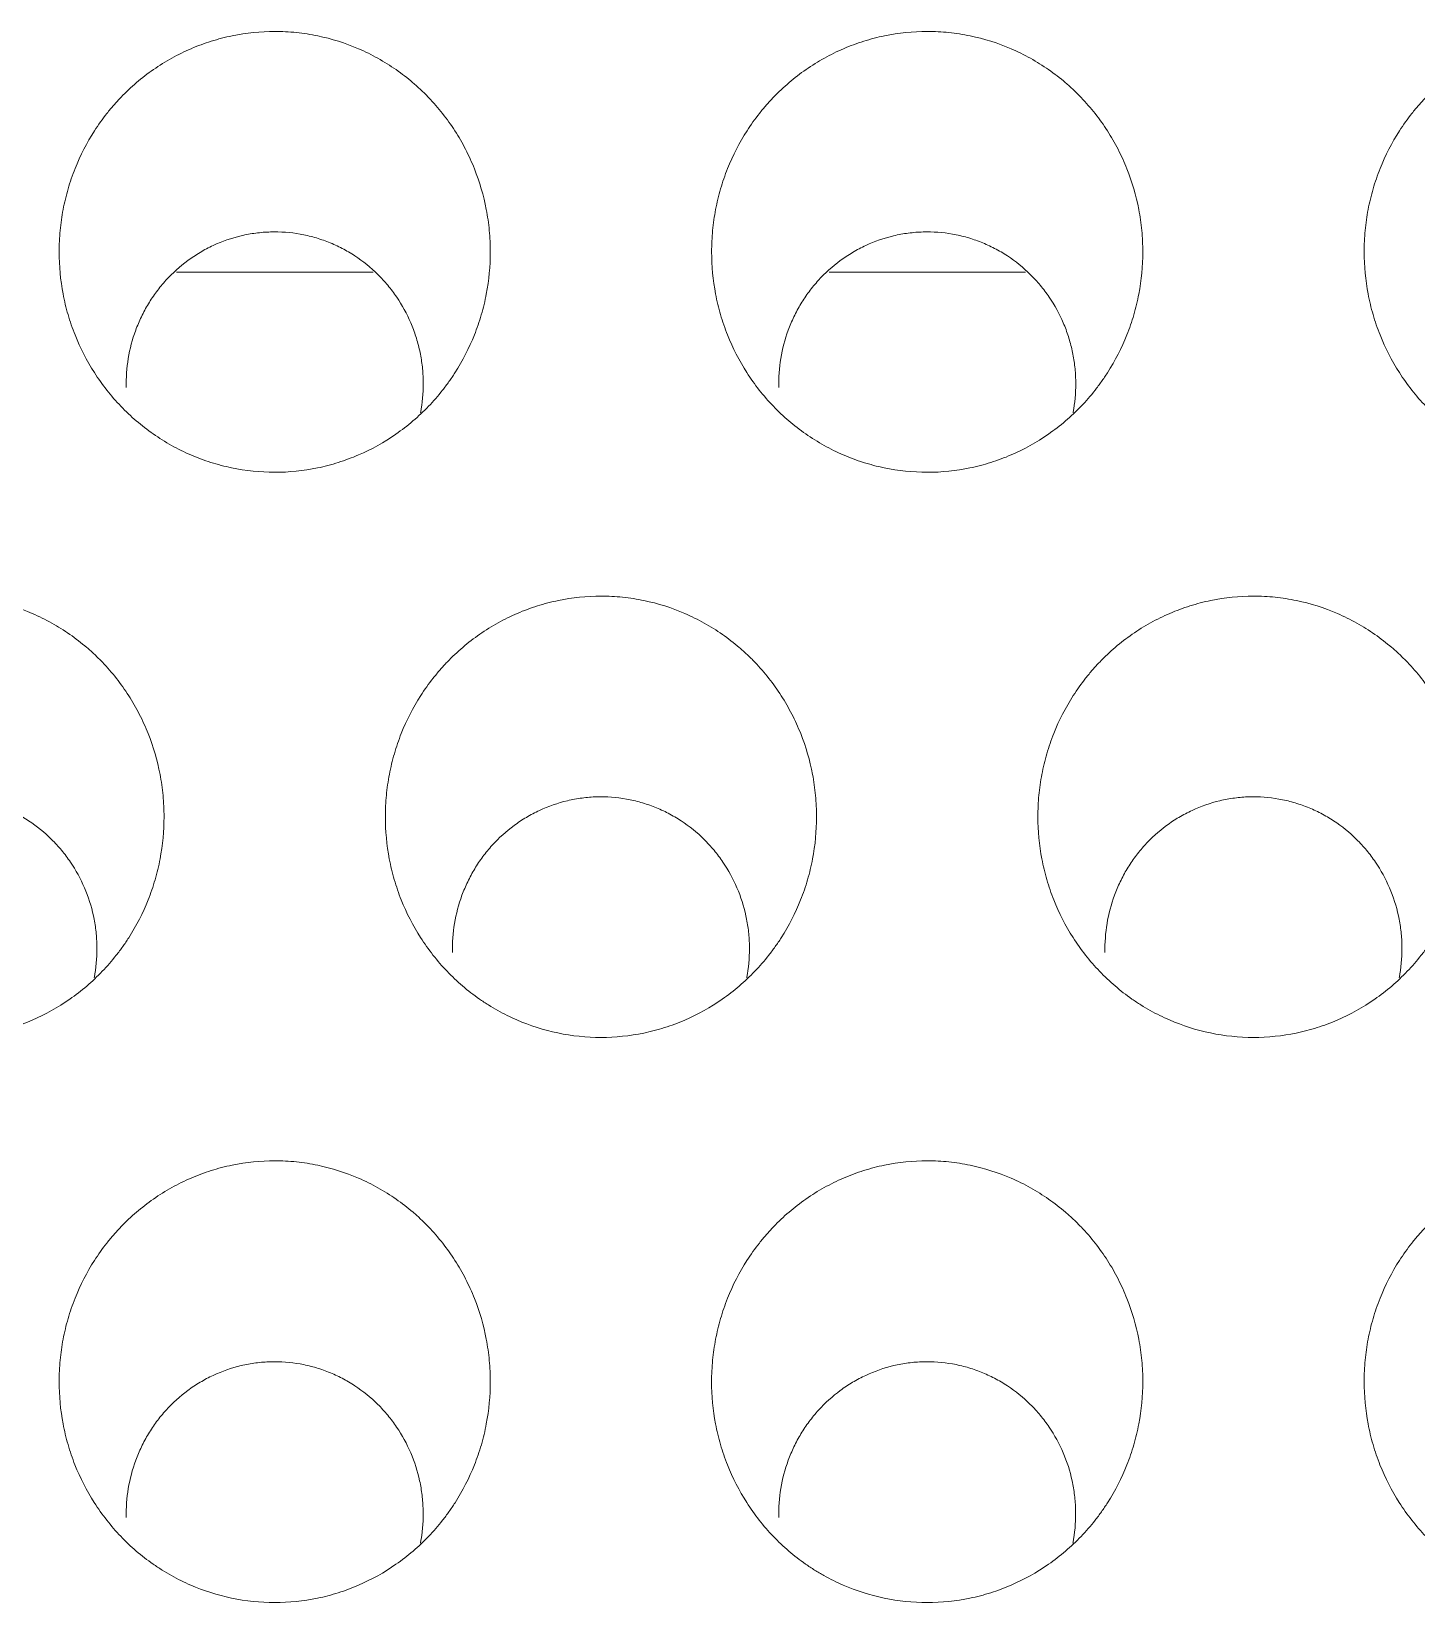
# Model space of a CAD drawing. Header units: millimetres. Extents: x 70151 to 230897, y 35202 to 113211.
# Drawn here: x 179021.26 to 179027.6, y 69190.07 to 69197.26 of the extents above; entities that cross this region are included whole.
import ezdxf

# ---------------------------------------------------------------- set-up
doc = ezdxf.new("R2010")
doc.units = ezdxf.units.MM
doc.header["$LTSCALE"] = 50
doc.layers.add('2-con', color=2, linetype='Continuous')
doc.layers.add('mark-B', color=2, linetype='Continuous', lineweight=20)

# ---------------------------------------------------------------- blocks, each defined once
blk = doc.blocks.new('무풍1WAY 대형')
at = {"layer": 'mark-B'}
for points, knots in [([(-373.431, -430.621), (-373.4975, -430.621), (-373.5628, -430.6278), (-373.659, -430.6478), (-373.6908, -430.6561), (-373.7381, -430.671), (-373.7538, -430.6764), (-373.7848, -430.688), (-373.8, -430.6942), (-373.8754, -430.7268), (-373.9324, -430.7587), (-374.0133, -430.815), (-374.0395, -430.8354), (-374.0893, -430.8781), (-374.1368, -430.923), (-374.1795, -430.9722), (-374.2097, -431.0107), (-374.2195, -431.0238), (-374.2385, -431.0505), (-374.2477, -431.0641), (-374.292, -431.1333), (-374.3215, -431.1912), (-374.3574, -431.2817), (-374.368, -431.3125), (-374.3817, -431.3595), (-374.3859, -431.3754), (-374.3935, -431.4073), (-374.3969, -431.4232), (-374.4121, -431.5031), (-374.4182, -431.5675), (-374.4182, -431.6487), (-374.4178, -431.6649), (-374.4163, -431.6975), (-374.4151, -431.7139), (-374.4105, -431.7628), (-374.4059, -431.795), (-374.3877, -431.8905), (-374.3696, -431.9527), (-374.3335, -432.0436), (-374.3199, -432.0737), (-374.2901, -432.1318), (-374.2739, -432.16), (-374.2215, -432.242), (-374.1813, -432.2932), (-374.1244, -432.3527), (-374.1127, -432.3643), (-374.0888, -432.3868), (-374.0523, -432.4197), (-373.9879, -432.4696), (-373.9326, -432.5043), (-373.8896, -432.5283), (-373.875, -432.536), (-373.8454, -432.5506), (-373.8303, -432.5576), (-373.7547, -432.5903), (-373.6923, -432.6101), (-373.596, -432.6302), (-373.5634, -432.6353), (-373.4973, -432.6421), (-373.4644, -432.6438), (-373.3659, -432.6439), (-373.3007, -432.6373), (-373.2197, -432.6206), (-373.2035, -432.6168), (-373.1715, -432.6084), (-373.124, -432.5947), (-373.0473, -432.5661), (-372.9885, -432.5372), (-372.931, -432.5052), (-372.9028, -432.4876), (-372.8219, -432.4312), (-372.7724, -432.3888), (-372.7158, -432.3299), (-372.7048, -432.3178), (-372.6832, -432.293), (-372.6727, -432.2803), (-372.6422, -432.2416), (-372.6233, -432.2149), (-372.5706, -432.1328), (-372.541, -432.075), (-372.5107, -431.9989), (-372.505, -431.9835), (-372.4944, -431.9525), (-372.4796, -431.9059), (-372.4607, -431.8271), (-372.4516, -431.7629), (-372.447, -431.7144), (-372.4458, -431.6982), (-372.4443, -431.6655), (-372.4439, -431.6491), (-372.4439, -431.5674), (-372.45, -431.5029), (-372.4681, -431.4075), (-372.4757, -431.3759), (-372.4893, -431.3288), (-372.4943, -431.3132), (-372.5049, -431.2822), (-372.5105, -431.2668), (-372.5406, -431.1911), (-372.5701, -431.1334), (-372.6226, -431.0511), (-372.6415, -431.0245), (-372.6822, -430.9726), (-372.7037, -430.9479), (-372.7713, -430.8772), (-372.8207, -430.8347), (-372.8879, -430.7877), (-372.9017, -430.7786), (-372.9297, -430.761), (-372.9439, -430.7526), (-372.987, -430.7285), (-373.0163, -430.714), (-373.1063, -430.675), (-373.1688, -430.655), (-373.2988, -430.6278), (-373.3646, -430.621), (-373.431, -430.621)], [0, 0, 0, 0, 0.03125, 0.03125, 0.046875, 0.046875, 0.054688, 0.054688, 0.0625, 0.0625, 0.09375, 0.09375, 0.109375, 0.109375, 0.125, 0.140625, 0.140625, 0.148438, 0.148438, 0.15625, 0.15625, 0.1875, 0.1875, 0.203125, 0.203125, 0.210938, 0.210938, 0.21875, 0.21875, 0.25, 0.25, 0.257813, 0.257813, 0.265625, 0.265625, 0.28125, 0.28125, 0.3125, 0.3125, 0.328125, 0.328125, 0.34375, 0.34375, 0.375, 0.375, 0.382813, 0.382813, 0.390625, 0.40625, 0.421875, 0.421875, 0.429688, 0.429688, 0.4375, 0.4375, 0.46875, 0.46875, 0.484375, 0.484375, 0.5, 0.5, 0.53125, 0.53125, 0.539063, 0.539063, 0.546875, 0.5625, 0.578125, 0.578125, 0.59375, 0.59375, 0.625, 0.625, 0.632813, 0.632813, 0.640625, 0.640625, 0.65625, 0.65625, 0.6875, 0.6875, 0.695313, 0.695313, 0.703125, 0.71875, 0.734375, 0.734375, 0.742188, 0.742188, 0.75, 0.75, 0.78125, 0.78125, 0.796875, 0.796875, 0.804688, 0.804688, 0.8125, 0.8125, 0.84375, 0.84375, 0.859375, 0.859375, 0.875, 0.875, 0.90625, 0.90625, 0.914063, 0.914063, 0.921875, 0.921875, 0.9375, 0.9375, 0.96875, 0.96875, 1, 1, 1, 1]), ([(-370.4435, -430.621), (-370.5099, -430.621), (-370.5752, -430.6278), (-370.6715, -430.6478), (-370.7033, -430.6561), (-370.7505, -430.671), (-370.7662, -430.6764), (-370.7972, -430.688), (-370.8125, -430.6942), (-370.8878, -430.7268), (-370.9449, -430.7587), (-371.0257, -430.815), (-371.052, -430.8354), (-371.1018, -430.8781), (-371.1492, -430.923), (-371.1919, -430.9722), (-371.2222, -431.0107), (-371.232, -431.0238), (-371.2509, -431.0505), (-371.2602, -431.0641), (-371.3044, -431.1333), (-371.334, -431.1912), (-371.3699, -431.2817), (-371.3804, -431.3125), (-371.3941, -431.3595), (-371.3983, -431.3754), (-371.406, -431.4073), (-371.4094, -431.4232), (-371.4246, -431.5031), (-371.4306, -431.5675), (-371.4306, -431.6487), (-371.4303, -431.6649), (-371.4287, -431.6975), (-371.4276, -431.7139), (-371.4229, -431.7628), (-371.4183, -431.795), (-371.4001, -431.8905), (-371.3821, -431.9527), (-371.346, -432.0436), (-371.3324, -432.0737), (-371.3026, -432.1318), (-371.2864, -432.16), (-371.2339, -432.242), (-371.1938, -432.2932), (-371.1368, -432.3527), (-371.1251, -432.3643), (-371.1013, -432.3868), (-371.0648, -432.4197), (-371.0004, -432.4696), (-370.945, -432.5043), (-370.902, -432.5283), (-370.8875, -432.536), (-370.8578, -432.5506), (-370.8428, -432.5576), (-370.7671, -432.5903), (-370.7048, -432.6101), (-370.6085, -432.6302), (-370.5759, -432.6353), (-370.5098, -432.6421), (-370.4768, -432.6438), (-370.3784, -432.6439), (-370.3131, -432.6373), (-370.2322, -432.6206), (-370.216, -432.6168), (-370.184, -432.6084), (-370.1364, -432.5947), (-370.0597, -432.5661), (-370.001, -432.5372), (-369.9435, -432.5052), (-369.9153, -432.4876), (-369.8344, -432.4312), (-369.7848, -432.3888), (-369.7283, -432.3299), (-369.7172, -432.3178), (-369.6957, -432.293), (-369.6852, -432.2803), (-369.6547, -432.2416), (-369.6357, -432.2149), (-369.5831, -432.1328), (-369.5534, -432.075), (-369.5232, -431.9989), (-369.5175, -431.9835), (-369.5069, -431.9525), (-369.4921, -431.9059), (-369.4732, -431.8271), (-369.464, -431.7629), (-369.4594, -431.7144), (-369.4583, -431.6982), (-369.4567, -431.6655), (-369.4563, -431.6491), (-369.4563, -431.5674), (-369.4624, -431.5029), (-369.4806, -431.4075), (-369.4881, -431.3759), (-369.5018, -431.3288), (-369.5067, -431.3132), (-369.5173, -431.2822), (-369.523, -431.2668), (-369.553, -431.1911), (-369.5825, -431.1334), (-369.6351, -431.0511), (-369.654, -431.0245), (-369.6947, -430.9726), (-369.7162, -430.9479), (-369.7838, -430.8772), (-369.8331, -430.8347), (-369.9004, -430.7877), (-369.9141, -430.7786), (-369.9421, -430.761), (-369.9564, -430.7526), (-369.9994, -430.7285), (-370.0288, -430.714), (-370.1187, -430.675), (-370.1812, -430.655), (-370.3113, -430.6278), (-370.377, -430.621), (-370.4435, -430.621)], [0, 0, 0, 0, 0.03125, 0.03125, 0.046875, 0.046875, 0.054688, 0.054688, 0.0625, 0.0625, 0.09375, 0.09375, 0.109375, 0.109375, 0.125, 0.140625, 0.140625, 0.148438, 0.148438, 0.15625, 0.15625, 0.1875, 0.1875, 0.203125, 0.203125, 0.210938, 0.210938, 0.21875, 0.21875, 0.25, 0.25, 0.257813, 0.257813, 0.265625, 0.265625, 0.28125, 0.28125, 0.3125, 0.3125, 0.328125, 0.328125, 0.34375, 0.34375, 0.375, 0.375, 0.382813, 0.382813, 0.390625, 0.40625, 0.421875, 0.421875, 0.429688, 0.429688, 0.4375, 0.4375, 0.46875, 0.46875, 0.484375, 0.484375, 0.5, 0.5, 0.53125, 0.53125, 0.539063, 0.539063, 0.546875, 0.5625, 0.578125, 0.578125, 0.59375, 0.59375, 0.625, 0.625, 0.632813, 0.632813, 0.640625, 0.640625, 0.65625, 0.65625, 0.6875, 0.6875, 0.695313, 0.695313, 0.703125, 0.71875, 0.734375, 0.734375, 0.742188, 0.742188, 0.75, 0.75, 0.78125, 0.78125, 0.796875, 0.796875, 0.804688, 0.804688, 0.8125, 0.8125, 0.84375, 0.84375, 0.859375, 0.859375, 0.875, 0.875, 0.90625, 0.90625, 0.914063, 0.914063, 0.921875, 0.921875, 0.9375, 0.9375, 0.96875, 0.96875, 1, 1, 1, 1]), ([(-367.4559, -430.621), (-367.5224, -430.621), (-367.5877, -430.6278), (-367.6839, -430.6478), (-367.7157, -430.6561), (-367.763, -430.671), (-367.7787, -430.6764), (-367.8097, -430.688), (-367.8249, -430.6942), (-367.9003, -430.7268), (-367.9573, -430.7587), (-368.0382, -430.815), (-368.0644, -430.8354), (-368.1143, -430.8781), (-368.1617, -430.923), (-368.2044, -430.9722), (-368.2346, -431.0107), (-368.2444, -431.0238), (-368.2634, -431.0505), (-368.2726, -431.0641), (-368.3169, -431.1333), (-368.3464, -431.1912), (-368.3823, -431.2817), (-368.3929, -431.3125), (-368.4066, -431.3595), (-368.4108, -431.3754), (-368.4184, -431.4073), (-368.4218, -431.4232), (-368.437, -431.5031), (-368.4431, -431.5675), (-368.4431, -431.6487), (-368.4427, -431.6649), (-368.4412, -431.6975), (-368.44, -431.7139), (-368.4354, -431.7628), (-368.4308, -431.795), (-368.4126, -431.8905), (-368.3945, -431.9527), (-368.3585, -432.0436), (-368.3448, -432.0737), (-368.315, -432.1318), (-368.2988, -432.16), (-368.2464, -432.242), (-368.2062, -432.2932), (-368.1493, -432.3527), (-368.1376, -432.3643), (-368.1137, -432.3868), (-368.0772, -432.4197), (-368.0128, -432.4696), (-367.9575, -432.5043), (-367.9145, -432.5283), (-367.8999, -432.536), (-367.8703, -432.5506), (-367.8552, -432.5576), (-367.7796, -432.5903), (-367.7172, -432.6101), (-367.6209, -432.6302), (-367.5883, -432.6353), (-367.5222, -432.6421), (-367.4893, -432.6438), (-367.3908, -432.6439), (-367.3256, -432.6373), (-367.2446, -432.6206), (-367.2284, -432.6168), (-367.1964, -432.6084), (-367.1489, -432.5947), (-367.0722, -432.5661), (-367.0134, -432.5372), (-366.9559, -432.5052), (-366.9278, -432.4876), (-366.8468, -432.4312), (-366.7973, -432.3888), (-366.7407, -432.3299), (-366.7297, -432.3178), (-366.7081, -432.293), (-366.6976, -432.2803), (-366.6671, -432.2416), (-366.6482, -432.2149), (-366.5956, -432.1328), (-366.5659, -432.075), (-366.5356, -431.9989), (-366.5299, -431.9835), (-366.5193, -431.9525), (-366.5046, -431.9059), (-366.4856, -431.8271), (-366.4765, -431.7629), (-366.4719, -431.7144), (-366.4707, -431.6982), (-366.4692, -431.6655), (-366.4688, -431.6491), (-366.4688, -431.5674), (-366.4749, -431.5029), (-366.493, -431.4075), (-366.5006, -431.3759), (-366.5142, -431.3288), (-366.5192, -431.3132), (-366.5298, -431.2822), (-366.5354, -431.2668), (-366.5655, -431.1911), (-366.595, -431.1334), (-366.6475, -431.0511), (-366.6664, -431.0245), (-366.7071, -430.9726), (-366.7286, -430.9479), (-366.7962, -430.8772), (-366.8456, -430.8347), (-366.9128, -430.7877), (-366.9266, -430.7786), (-366.9546, -430.761), (-366.9688, -430.7526), (-367.0119, -430.7285), (-367.0412, -430.714), (-367.1312, -430.675), (-367.1937, -430.655), (-367.3237, -430.6278), (-367.3895, -430.621), (-367.4559, -430.621)], [0, 0, 0, 0, 0.03125, 0.03125, 0.046875, 0.046875, 0.054687, 0.054687, 0.0625, 0.0625, 0.09375, 0.09375, 0.109375, 0.109375, 0.125, 0.140625, 0.140625, 0.148437, 0.148437, 0.15625, 0.15625, 0.1875, 0.1875, 0.203125, 0.203125, 0.210937, 0.210937, 0.21875, 0.21875, 0.25, 0.25, 0.257812, 0.257812, 0.265625, 0.265625, 0.28125, 0.28125, 0.3125, 0.3125, 0.328125, 0.328125, 0.34375, 0.34375, 0.375, 0.375, 0.382812, 0.382812, 0.390625, 0.40625, 0.421875, 0.421875, 0.429687, 0.429687, 0.4375, 0.4375, 0.46875, 0.46875, 0.484375, 0.484375, 0.5, 0.5, 0.53125, 0.53125, 0.539063, 0.539063, 0.546875, 0.5625, 0.578125, 0.578125, 0.59375, 0.59375, 0.625, 0.625, 0.632813, 0.632813, 0.640625, 0.640625, 0.65625, 0.65625, 0.6875, 0.6875, 0.695313, 0.695313, 0.703125, 0.71875, 0.734375, 0.734375, 0.742188, 0.742188, 0.75, 0.75, 0.78125, 0.78125, 0.796875, 0.796875, 0.804688, 0.804688, 0.8125, 0.8125, 0.84375, 0.84375, 0.859375, 0.859375, 0.875, 0.875, 0.90625, 0.90625, 0.914063, 0.914063, 0.921875, 0.921875, 0.9375, 0.9375, 0.96875, 0.96875, 1, 1, 1, 1]), ([(-371.1105, -430.8933), (-371.1117, -430.8995), (-371.1128, -430.9057), (-371.121, -430.956), (-371.1241, -431.0004), (-371.1224, -431.0678), (-371.1208, -431.0904), (-371.1154, -431.1349), (-371.1117, -431.157), (-371.0975, -431.2224), (-371.084, -431.2651), (-371.0484, -431.3483), (-371.0269, -431.3876), (-370.9892, -431.4432), (-370.9757, -431.4612), (-370.9541, -431.4873), (-370.9466, -431.4959), (-370.9313, -431.5126), (-370.9235, -431.5207), (-370.8834, -431.5604), (-370.8485, -431.5887), (-370.8012, -431.6197), (-370.7916, -431.6257), (-370.772, -431.6372), (-370.762, -431.6428), (-370.7318, -431.6585), (-370.6908, -431.6774), (-370.6374, -431.6956), (-370.6045, -431.7042), (-370.5823, -431.7093), (-370.5711, -431.7116), (-370.5149, -431.7216), (-370.4699, -431.7249), (-370.4021, -431.723), (-370.3795, -431.7212), (-370.3456, -431.7167), (-370.3343, -431.7149), (-370.3119, -431.7108), (-370.3008, -431.7085), (-370.2458, -431.6954), (-370.2033, -431.6806), (-370.1417, -431.6519), (-370.1214, -431.6412), (-370.0825, -431.618), (-370.0637, -431.6055), (-370.0096, -431.5655), (-369.9763, -431.5354), (-369.9382, -431.4934), (-369.9307, -431.4848), (-369.9164, -431.4674), (-369.9095, -431.4585), (-369.8894, -431.4315), (-369.8645, -431.3943), (-369.8379, -431.3452), (-369.824, -431.3144), (-369.8153, -431.2937), (-369.8111, -431.2831), (-369.7917, -431.2303), (-369.7692, -431.1442), (-369.7628, -431.0554), (-369.7639, -431.0102)], [0, 0, 0, 0, 0.008227, 0.008227, 0.066566, 0.066566, 0.095736, 0.095736, 0.124906, 0.124906, 0.183246, 0.183246, 0.241585, 0.241585, 0.270755, 0.270755, 0.28534, 0.28534, 0.299925, 0.299925, 0.358264, 0.358264, 0.372849, 0.372849, 0.387434, 0.387434, 0.416604, 0.445774, 0.460359, 0.460359, 0.474944, 0.474944, 0.533283, 0.533283, 0.562453, 0.562453, 0.577038, 0.577038, 0.591623, 0.591623, 0.649962, 0.649962, 0.679132, 0.679132, 0.708302, 0.708302, 0.766642, 0.766642, 0.781226, 0.781226, 0.795811, 0.795811, 0.824981, 0.854151, 0.868736, 0.868736, 0.883321, 0.883321, 0.94166, 1, 1, 1, 1]), ([(-368.123, -430.8933), (-368.1241, -430.8995), (-368.1253, -430.9057), (-368.1335, -430.956), (-368.1366, -431.0004), (-368.1349, -431.0678), (-368.1332, -431.0904), (-368.1279, -431.1349), (-368.1242, -431.157), (-368.11, -431.2224), (-368.0964, -431.2651), (-368.0609, -431.3483), (-368.0394, -431.3876), (-368.0017, -431.4432), (-367.9882, -431.4612), (-367.9665, -431.4873), (-367.9591, -431.4959), (-367.9437, -431.5126), (-367.9359, -431.5207), (-367.8958, -431.5604), (-367.8609, -431.5887), (-367.8137, -431.6197), (-367.8041, -431.6257), (-367.7845, -431.6372), (-367.7745, -431.6428), (-367.7443, -431.6585), (-367.7032, -431.6774), (-367.6499, -431.6956), (-367.617, -431.7042), (-367.5948, -431.7093), (-367.5836, -431.7116), (-367.5274, -431.7216), (-367.4823, -431.7249), (-367.4146, -431.723), (-367.392, -431.7212), (-367.3581, -431.7167), (-367.3467, -431.7149), (-367.3243, -431.7108), (-367.3132, -431.7085), (-367.2582, -431.6954), (-367.2157, -431.6806), (-367.1541, -431.6519), (-367.1339, -431.6412), (-367.0949, -431.618), (-367.0762, -431.6055), (-367.022, -431.5655), (-366.9887, -431.5354), (-366.9506, -431.4934), (-366.9432, -431.4848), (-366.9288, -431.4674), (-366.9219, -431.4585), (-366.9018, -431.4315), (-366.8769, -431.3943), (-366.8504, -431.3452), (-366.8365, -431.3144), (-366.8277, -431.2937), (-366.8236, -431.2831), (-366.8042, -431.2303), (-366.7817, -431.1442), (-366.7753, -431.0554), (-366.7764, -431.0102)], [0, 0, 0, 0, 0.008227, 0.008227, 0.066566, 0.066566, 0.095736, 0.095736, 0.124906, 0.124906, 0.183246, 0.183246, 0.241585, 0.241585, 0.270755, 0.270755, 0.28534, 0.28534, 0.299925, 0.299925, 0.358264, 0.358264, 0.372849, 0.372849, 0.387434, 0.387434, 0.416604, 0.445774, 0.460359, 0.460359, 0.474944, 0.474944, 0.533283, 0.533283, 0.562453, 0.562453, 0.577038, 0.577038, 0.591623, 0.591623, 0.649962, 0.649962, 0.679132, 0.679132, 0.708302, 0.708302, 0.766642, 0.766642, 0.781226, 0.781226, 0.795811, 0.795811, 0.824981, 0.854151, 0.868736, 0.868736, 0.883321, 0.883321, 0.94166, 1, 1, 1, 1]), ([(-371.9372, -433.2088), (-372.0037, -433.2088), (-372.069, -433.2156), (-372.1652, -433.2355), (-372.1969, -433.2438), (-372.2442, -433.2587), (-372.2599, -433.2641), (-372.2909, -433.2757), (-372.3061, -433.2819), (-372.3815, -433.3144), (-372.4385, -433.3462), (-372.5193, -433.4025), (-372.5456, -433.4228), (-372.5954, -433.4655), (-372.6429, -433.5104), (-372.6856, -433.5595), (-372.7158, -433.5979), (-372.7256, -433.611), (-372.7446, -433.6377), (-372.7538, -433.6513), (-372.7981, -433.7204), (-372.8276, -433.7783), (-372.8636, -433.8687), (-372.8741, -433.8994), (-372.8878, -433.9465), (-372.892, -433.9623), (-372.8997, -433.9941), (-372.9031, -434.0101), (-372.9183, -434.0899), (-372.9244, -434.1543), (-372.9244, -434.2354), (-372.924, -434.2516), (-372.9225, -434.2842), (-372.9213, -434.3005), (-372.9167, -434.3494), (-372.9121, -434.3816), (-372.8938, -434.477), (-372.8758, -434.5391), (-372.8397, -434.63), (-372.8261, -434.6601), (-372.7963, -434.7181), (-372.7801, -434.7463), (-372.7276, -434.8281), (-372.6874, -434.8793), (-372.6305, -434.9387), (-372.6188, -434.9503), (-372.5949, -434.9729), (-372.5584, -435.0057), (-372.494, -435.0555), (-372.4387, -435.0901), (-372.3957, -435.1141), (-372.3811, -435.1218), (-372.3515, -435.1364), (-372.3364, -435.1434), (-372.2608, -435.1761), (-372.1985, -435.1958), (-372.1022, -435.2159), (-372.0696, -435.2209), (-372.0035, -435.2278), (-371.9706, -435.2295), (-371.8722, -435.2295), (-371.807, -435.2229), (-371.726, -435.2062), (-371.7098, -435.2025), (-371.6778, -435.1941), (-371.6303, -435.1805), (-371.5536, -435.1519), (-371.4949, -435.123), (-371.4374, -435.0911), (-371.4092, -435.0735), (-371.3283, -435.0172), (-371.2788, -434.9748), (-371.2222, -434.916), (-371.2111, -434.9039), (-371.1896, -434.8792), (-371.1791, -434.8665), (-371.1486, -434.8278), (-371.1296, -434.8012), (-371.077, -434.7191), (-371.0473, -434.6613), (-371.017, -434.5853), (-371.0113, -434.5699), (-371.0007, -434.539), (-370.9859, -434.4924), (-370.967, -434.4136), (-370.9578, -434.3496), (-370.9532, -434.3011), (-370.9521, -434.2848), (-370.9505, -434.2522), (-370.9501, -434.2358), (-370.9501, -434.1541), (-370.9562, -434.0897), (-370.9744, -433.9944), (-370.9819, -433.9628), (-370.9956, -433.9158), (-371.0005, -433.9001), (-371.0112, -433.8691), (-371.0168, -433.8538), (-371.0469, -433.7782), (-371.0764, -433.7205), (-371.129, -433.6384), (-371.1479, -433.6117), (-371.1886, -433.5599), (-371.2101, -433.5352), (-371.2777, -433.4646), (-371.3271, -433.4222), (-371.3943, -433.3752), (-371.408, -433.3661), (-371.436, -433.3486), (-371.4503, -433.3402), (-371.4933, -433.3161), (-371.5227, -433.3016), (-371.6126, -433.2627), (-371.6751, -433.2427), (-371.8051, -433.2156), (-371.8708, -433.2088), (-371.9372, -433.2088)], [0, 0, 0, 0, 0.03125, 0.03125, 0.046875, 0.046875, 0.054687, 0.054687, 0.0625, 0.0625, 0.09375, 0.09375, 0.109375, 0.109375, 0.125, 0.140625, 0.140625, 0.148437, 0.148437, 0.15625, 0.15625, 0.1875, 0.1875, 0.203125, 0.203125, 0.210937, 0.210937, 0.21875, 0.21875, 0.25, 0.25, 0.257812, 0.257812, 0.265625, 0.265625, 0.28125, 0.28125, 0.3125, 0.3125, 0.328125, 0.328125, 0.34375, 0.34375, 0.375, 0.375, 0.382812, 0.382812, 0.390625, 0.40625, 0.421875, 0.421875, 0.429687, 0.429687, 0.4375, 0.4375, 0.46875, 0.46875, 0.484375, 0.484375, 0.5, 0.5, 0.53125, 0.53125, 0.539063, 0.539063, 0.546875, 0.5625, 0.578125, 0.578125, 0.59375, 0.59375, 0.625, 0.625, 0.632813, 0.632813, 0.640625, 0.640625, 0.65625, 0.65625, 0.6875, 0.6875, 0.695313, 0.695313, 0.703125, 0.71875, 0.734375, 0.734375, 0.742188, 0.742188, 0.75, 0.75, 0.78125, 0.78125, 0.796875, 0.796875, 0.804688, 0.804688, 0.8125, 0.8125, 0.84375, 0.84375, 0.859375, 0.859375, 0.875, 0.875, 0.90625, 0.90625, 0.914063, 0.914063, 0.921875, 0.921875, 0.9375, 0.9375, 0.96875, 0.96875, 1, 1, 1, 1]), ([(-368.9497, -433.2088), (-369.0161, -433.2088), (-369.0814, -433.2156), (-369.1776, -433.2355), (-369.2094, -433.2438), (-369.2566, -433.2587), (-369.2724, -433.2641), (-369.3033, -433.2757), (-369.3186, -433.2819), (-369.3939, -433.3144), (-369.451, -433.3462), (-369.5318, -433.4025), (-369.558, -433.4228), (-369.6079, -433.4655), (-369.6553, -433.5104), (-369.698, -433.5595), (-369.7283, -433.5979), (-369.7381, -433.611), (-369.757, -433.6377), (-369.7663, -433.6513), (-369.8106, -433.7204), (-369.8401, -433.7783), (-369.876, -433.8687), (-369.8866, -433.8994), (-369.9003, -433.9465), (-369.9045, -433.9623), (-369.9121, -433.9941), (-369.9156, -434.0101), (-369.9308, -434.0899), (-369.9368, -434.1543), (-369.9368, -434.2354), (-369.9365, -434.2516), (-369.9349, -434.2842), (-369.9338, -434.3005), (-369.9291, -434.3494), (-369.9245, -434.3816), (-369.9063, -434.477), (-369.8883, -434.5391), (-369.8522, -434.63), (-369.8385, -434.6601), (-369.8087, -434.7181), (-369.7925, -434.7463), (-369.74, -434.8281), (-369.6999, -434.8793), (-369.6429, -434.9387), (-369.6312, -434.9503), (-369.6074, -434.9729), (-369.5709, -435.0057), (-369.5065, -435.0555), (-369.4511, -435.0901), (-369.4081, -435.1141), (-369.3936, -435.1218), (-369.3639, -435.1364), (-369.3489, -435.1434), (-369.2733, -435.1761), (-369.2109, -435.1958), (-369.1146, -435.2159), (-369.0821, -435.2209), (-369.016, -435.2278), (-368.983, -435.2295), (-368.8846, -435.2295), (-368.8194, -435.2229), (-368.7385, -435.2062), (-368.7223, -435.2025), (-368.6903, -435.1941), (-368.6428, -435.1805), (-368.5661, -435.1519), (-368.5073, -435.123), (-368.4499, -435.0911), (-368.4217, -435.0735), (-368.3407, -435.0172), (-368.2912, -434.9748), (-368.2346, -434.916), (-368.2236, -434.9039), (-368.2021, -434.8792), (-368.1915, -434.8665), (-368.161, -434.8278), (-368.1421, -434.8012), (-368.0894, -434.7191), (-368.0597, -434.6613), (-368.0295, -434.5853), (-368.0238, -434.5699), (-368.0131, -434.539), (-367.9984, -434.4924), (-367.9795, -434.4136), (-367.9703, -434.3496), (-367.9657, -434.3011), (-367.9645, -434.2848), (-367.963, -434.2522), (-367.9626, -434.2358), (-367.9626, -434.1541), (-367.9687, -434.0897), (-367.9868, -433.9944), (-367.9944, -433.9628), (-368.008, -433.9158), (-368.013, -433.9001), (-368.0236, -433.8691), (-368.0293, -433.8538), (-368.0593, -433.7782), (-368.0889, -433.7205), (-368.1414, -433.6384), (-368.1603, -433.6117), (-368.201, -433.5599), (-368.2225, -433.5352), (-368.2902, -433.4646), (-368.3395, -433.4222), (-368.4068, -433.3752), (-368.4205, -433.3661), (-368.4485, -433.3486), (-368.4627, -433.3402), (-368.5058, -433.3161), (-368.5351, -433.3016), (-368.6251, -433.2627), (-368.6875, -433.2427), (-368.8175, -433.2156), (-368.8833, -433.2088), (-368.9497, -433.2088)], [0, 0, 0, 0, 0.03125, 0.03125, 0.046875, 0.046875, 0.054687, 0.054687, 0.0625, 0.0625, 0.09375, 0.09375, 0.109375, 0.109375, 0.125, 0.140625, 0.140625, 0.148437, 0.148437, 0.15625, 0.15625, 0.1875, 0.1875, 0.203125, 0.203125, 0.210938, 0.210938, 0.21875, 0.21875, 0.25, 0.25, 0.257813, 0.257813, 0.265625, 0.265625, 0.28125, 0.28125, 0.3125, 0.3125, 0.328125, 0.328125, 0.34375, 0.34375, 0.375, 0.375, 0.382813, 0.382813, 0.390625, 0.40625, 0.421875, 0.421875, 0.429688, 0.429688, 0.4375, 0.4375, 0.46875, 0.46875, 0.484375, 0.484375, 0.5, 0.5, 0.53125, 0.53125, 0.539063, 0.539063, 0.546875, 0.5625, 0.578125, 0.578125, 0.59375, 0.59375, 0.625, 0.625, 0.632813, 0.632813, 0.640625, 0.640625, 0.65625, 0.65625, 0.6875, 0.6875, 0.695313, 0.695313, 0.703125, 0.71875, 0.734375, 0.734375, 0.742188, 0.742188, 0.75, 0.75, 0.78125, 0.78125, 0.796875, 0.796875, 0.804688, 0.804688, 0.8125, 0.8125, 0.84375, 0.84375, 0.859375, 0.859375, 0.875, 0.875, 0.90625, 0.90625, 0.914063, 0.914063, 0.921875, 0.921875, 0.9375, 0.9375, 0.96875, 0.96875, 1, 1, 1, 1]), ([(-365.9622, -433.2088), (-366.0286, -433.2088), (-366.0939, -433.2156), (-366.1901, -433.2355), (-366.2218, -433.2438), (-366.2691, -433.2587), (-366.2848, -433.2641), (-366.3158, -433.2757), (-366.331, -433.2819), (-366.4064, -433.3144), (-366.4634, -433.3462), (-366.5442, -433.4025), (-366.5705, -433.4228), (-366.6203, -433.4655), (-366.6678, -433.5104), (-366.7105, -433.5595), (-366.7407, -433.5979), (-366.7505, -433.611), (-366.7695, -433.6377), (-366.7787, -433.6513), (-366.823, -433.7204), (-366.8526, -433.7783), (-366.8885, -433.8687), (-366.899, -433.8994), (-366.9127, -433.9465), (-366.9169, -433.9623), (-366.9246, -433.9941), (-366.928, -434.0101), (-366.9432, -434.0899), (-366.9493, -434.1543), (-366.9493, -434.2354), (-366.9489, -434.2516), (-366.9474, -434.2842), (-366.9462, -434.3005), (-366.9416, -434.3494), (-366.937, -434.3816), (-366.9187, -434.477), (-366.9007, -434.5391), (-366.8646, -434.63), (-366.851, -434.6601), (-366.8212, -434.7181), (-366.805, -434.7463), (-366.7525, -434.8281), (-366.7123, -434.8793), (-366.6554, -434.9387), (-366.6437, -434.9503), (-366.6198, -434.9729), (-366.5833, -435.0057), (-366.5189, -435.0555), (-366.4636, -435.0901), (-366.4206, -435.1141), (-366.406, -435.1218), (-366.3764, -435.1364), (-366.3613, -435.1434), (-366.2857, -435.1761), (-366.2234, -435.1958), (-366.1271, -435.2159), (-366.0945, -435.2209), (-366.0284, -435.2278), (-365.9955, -435.2295), (-365.8971, -435.2295), (-365.8319, -435.2229), (-365.7509, -435.2062), (-365.7347, -435.2025), (-365.7027, -435.1941), (-365.6552, -435.1805), (-365.5785, -435.1519), (-365.5198, -435.123), (-365.4623, -435.0911), (-365.4341, -435.0735), (-365.3532, -435.0172), (-365.3037, -434.9748), (-365.2471, -434.916), (-365.2361, -434.9039), (-365.2145, -434.8792), (-365.204, -434.8665), (-365.1735, -434.8278), (-365.1545, -434.8012), (-365.1019, -434.7191), (-365.0722, -434.6613), (-365.0419, -434.5853), (-365.0362, -434.5699), (-365.0256, -434.539), (-365.0108, -434.4924), (-364.9919, -434.4136), (-364.9827, -434.3496), (-364.9781, -434.3011), (-364.977, -434.2848), (-364.9754, -434.2522), (-364.975, -434.2358), (-364.975, -434.1541), (-364.9811, -434.0897), (-364.9993, -433.9944), (-365.0068, -433.9628), (-365.0205, -433.9158), (-365.0254, -433.9001), (-365.0361, -433.8691), (-365.0417, -433.8538), (-365.0718, -433.7782), (-365.1013, -433.7205), (-365.1539, -433.6384), (-365.1728, -433.6117), (-365.2135, -433.5599), (-365.235, -433.5352), (-365.3026, -433.4646), (-365.352, -433.4222), (-365.4192, -433.3752), (-365.4329, -433.3661), (-365.461, -433.3486), (-365.4752, -433.3402), (-365.5182, -433.3161), (-365.5476, -433.3016), (-365.6375, -433.2627), (-365.7, -433.2427), (-365.83, -433.2156), (-365.8957, -433.2088), (-365.9622, -433.2088)], [0, 0, 0, 0, 0.03125, 0.03125, 0.046875, 0.046875, 0.054688, 0.054688, 0.0625, 0.0625, 0.09375, 0.09375, 0.109375, 0.109375, 0.125, 0.140625, 0.140625, 0.148438, 0.148438, 0.15625, 0.15625, 0.1875, 0.1875, 0.203125, 0.203125, 0.210938, 0.210938, 0.21875, 0.21875, 0.25, 0.25, 0.257813, 0.257813, 0.265625, 0.265625, 0.28125, 0.28125, 0.3125, 0.3125, 0.328125, 0.328125, 0.34375, 0.34375, 0.375, 0.375, 0.382813, 0.382813, 0.390625, 0.40625, 0.421875, 0.421875, 0.429688, 0.429688, 0.4375, 0.4375, 0.46875, 0.46875, 0.484375, 0.484375, 0.5, 0.5, 0.53125, 0.53125, 0.539063, 0.539063, 0.546875, 0.5625, 0.578125, 0.578125, 0.59375, 0.59375, 0.625, 0.625, 0.632813, 0.632813, 0.640625, 0.640625, 0.65625, 0.65625, 0.6875, 0.6875, 0.695313, 0.695313, 0.703125, 0.71875, 0.734375, 0.734375, 0.742188, 0.742188, 0.75, 0.75, 0.78125, 0.78125, 0.796875, 0.796875, 0.804688, 0.804688, 0.8125, 0.8125, 0.84375, 0.84375, 0.859375, 0.859375, 0.875, 0.875, 0.90625, 0.90625, 0.914063, 0.914063, 0.921875, 0.921875, 0.9375, 0.9375, 0.96875, 0.96875, 1, 1, 1, 1]), ([(-372.6045, -433.481), (-372.6057, -433.4871), (-372.6068, -433.4932), (-372.615, -433.5433), (-372.6181, -433.5878), (-372.6164, -433.6551), (-372.6147, -433.6777), (-372.6094, -433.7222), (-372.6056, -433.7442), (-372.5914, -433.8096), (-372.5779, -433.8523), (-372.5423, -433.9354), (-372.5208, -433.9747), (-372.483, -434.0303), (-372.4696, -434.0483), (-372.4479, -434.0743), (-372.4404, -434.0829), (-372.4251, -434.0996), (-372.4172, -434.1077), (-372.3771, -434.1473), (-372.3422, -434.1756), (-372.295, -434.2066), (-372.2854, -434.2126), (-372.2657, -434.2241), (-372.2557, -434.2297), (-372.2256, -434.2454), (-372.1845, -434.2642), (-372.1311, -434.2824), (-372.0982, -434.2909), (-372.0761, -434.2961), (-372.0649, -434.2983), (-372.0086, -434.3083), (-371.9636, -434.3116), (-371.8959, -434.3097), (-371.8733, -434.3079), (-371.8394, -434.3035), (-371.828, -434.3017), (-371.8056, -434.2976), (-371.7945, -434.2952), (-371.7395, -434.2821), (-371.697, -434.2674), (-371.6354, -434.2387), (-371.6152, -434.228), (-371.5762, -434.2049), (-371.5575, -434.1924), (-371.5033, -434.1524), (-371.47, -434.1223), (-371.4318, -434.0804), (-371.4244, -434.0718), (-371.4101, -434.0543), (-371.4031, -434.0455), (-371.383, -434.0185), (-371.3581, -433.9814), (-371.3315, -433.9323), (-371.3177, -433.9015), (-371.3089, -433.8808), (-371.3047, -433.8702), (-371.2853, -433.8174), (-371.2628, -433.7314), (-371.2564, -433.6426), (-371.2575, -433.5975)], [0, 0, 0, 0, 0.00808, 0.00808, 0.066428, 0.066428, 0.095603, 0.095603, 0.124777, 0.124777, 0.183125, 0.183125, 0.241473, 0.241473, 0.270647, 0.270647, 0.285234, 0.285234, 0.299821, 0.299821, 0.35817, 0.35817, 0.372757, 0.372757, 0.387344, 0.387344, 0.416518, 0.445692, 0.460279, 0.460279, 0.474866, 0.474866, 0.533214, 0.533214, 0.562388, 0.562388, 0.576975, 0.576975, 0.591562, 0.591562, 0.649911, 0.649911, 0.679085, 0.679085, 0.708259, 0.708259, 0.766607, 0.766607, 0.781194, 0.781194, 0.795781, 0.795781, 0.824955, 0.854129, 0.868716, 0.868716, 0.883304, 0.883304, 0.941652, 1, 1, 1, 1]), ([(-369.617, -433.481), (-369.6181, -433.4871), (-369.6192, -433.4932), (-369.6274, -433.5433), (-369.6305, -433.5878), (-369.6288, -433.6551), (-369.6272, -433.6777), (-369.6218, -433.7222), (-369.6181, -433.7442), (-369.6039, -433.8096), (-369.5903, -433.8523), (-369.5547, -433.9354), (-369.5332, -433.9747), (-369.4955, -434.0303), (-369.482, -434.0483), (-369.4603, -434.0743), (-369.4529, -434.0829), (-369.4375, -434.0996), (-369.4297, -434.1077), (-369.3896, -434.1473), (-369.3547, -434.1756), (-369.3074, -434.2066), (-369.2978, -434.2126), (-369.2782, -434.2241), (-369.2682, -434.2297), (-369.238, -434.2454), (-369.1969, -434.2642), (-369.1436, -434.2824), (-369.1107, -434.2909), (-369.0885, -434.2961), (-369.0773, -434.2983), (-369.0211, -434.3083), (-368.976, -434.3116), (-368.9083, -434.3097), (-368.8857, -434.3079), (-368.8518, -434.3035), (-368.8405, -434.3017), (-368.8181, -434.2976), (-368.807, -434.2952), (-368.752, -434.2821), (-368.7095, -434.2674), (-368.6479, -434.2387), (-368.6276, -434.228), (-368.5887, -434.2049), (-368.5699, -434.1924), (-368.5158, -434.1524), (-368.4824, -434.1223), (-368.4443, -434.0804), (-368.4369, -434.0718), (-368.4225, -434.0543), (-368.4156, -434.0455), (-368.3955, -434.0185), (-368.3706, -433.9814), (-368.344, -433.9323), (-368.3301, -433.9015), (-368.3213, -433.8808), (-368.3172, -433.8702), (-368.2978, -433.8174), (-368.2753, -433.7314), (-368.2689, -433.6426), (-368.27, -433.5975)], [0, 0, 0, 0, 0.00808, 0.00808, 0.066428, 0.066428, 0.095603, 0.095603, 0.124777, 0.124777, 0.183125, 0.183125, 0.241473, 0.241473, 0.270647, 0.270647, 0.285234, 0.285234, 0.299821, 0.299821, 0.35817, 0.35817, 0.372757, 0.372757, 0.387344, 0.387344, 0.416518, 0.445692, 0.460279, 0.460279, 0.474866, 0.474866, 0.533214, 0.533214, 0.562388, 0.562388, 0.576975, 0.576975, 0.591562, 0.591562, 0.649911, 0.649911, 0.679085, 0.679085, 0.708259, 0.708259, 0.766607, 0.766607, 0.781194, 0.781194, 0.795781, 0.795781, 0.824955, 0.854129, 0.868716, 0.868716, 0.883304, 0.883304, 0.941652, 1, 1, 1, 1]), ([(-366.6294, -433.481), (-366.6306, -433.4871), (-366.6317, -433.4932), (-366.6399, -433.5433), (-366.643, -433.5878), (-366.6413, -433.6551), (-366.6396, -433.6777), (-366.6343, -433.7222), (-366.6305, -433.7442), (-366.6163, -433.8096), (-366.6028, -433.8523), (-366.5672, -433.9354), (-366.5457, -433.9747), (-366.508, -434.0303), (-366.4945, -434.0483), (-366.4728, -434.0743), (-366.4653, -434.0829), (-366.45, -434.0996), (-366.4421, -434.1077), (-366.402, -434.1473), (-366.3671, -434.1756), (-366.3199, -434.2066), (-366.3103, -434.2126), (-366.2906, -434.2241), (-366.2807, -434.2297), (-366.2505, -434.2454), (-366.2094, -434.2642), (-366.156, -434.2824), (-366.1231, -434.2909), (-366.101, -434.2961), (-366.0898, -434.2983), (-366.0336, -434.3083), (-365.9885, -434.3116), (-365.9208, -434.3097), (-365.8982, -434.3079), (-365.8643, -434.3035), (-365.8529, -434.3017), (-365.8305, -434.2976), (-365.8194, -434.2952), (-365.7644, -434.2821), (-365.7219, -434.2674), (-365.6603, -434.2387), (-365.6401, -434.228), (-365.6011, -434.2049), (-365.5824, -434.1924), (-365.5282, -434.1524), (-365.4949, -434.1223), (-365.4567, -434.0804), (-365.4493, -434.0718), (-365.435, -434.0543), (-365.428, -434.0455), (-365.4079, -434.0185), (-365.383, -433.9814), (-365.3564, -433.9323), (-365.3426, -433.9015), (-365.3338, -433.8808), (-365.3296, -433.8702), (-365.3102, -433.8174), (-365.2877, -433.7314), (-365.2814, -433.6426), (-365.2824, -433.5975)], [0, 0, 0, 0, 0.00808, 0.00808, 0.066428, 0.066428, 0.095603, 0.095603, 0.124777, 0.124777, 0.183125, 0.183125, 0.241473, 0.241473, 0.270647, 0.270647, 0.285234, 0.285234, 0.299821, 0.299821, 0.35817, 0.35817, 0.372757, 0.372757, 0.387344, 0.387344, 0.416518, 0.445692, 0.460279, 0.460279, 0.474866, 0.474866, 0.533214, 0.533214, 0.562388, 0.562388, 0.576975, 0.576975, 0.591562, 0.591562, 0.649911, 0.649911, 0.679085, 0.679085, 0.708259, 0.708259, 0.766607, 0.766607, 0.781194, 0.781194, 0.795781, 0.795781, 0.824955, 0.854129, 0.868716, 0.868716, 0.883304, 0.883304, 0.941652, 1, 1, 1, 1]), ([(-373.431, -435.7965), (-373.4974, -435.7965), (-373.5627, -435.8032), (-373.6589, -435.8232), (-373.6906, -435.8314), (-373.7379, -435.8463), (-373.7536, -435.8517), (-373.7845, -435.8633), (-373.7998, -435.8694), (-373.8751, -435.9019), (-373.9322, -435.9337), (-374.013, -435.9899), (-374.0392, -436.0102), (-374.0891, -436.0528), (-374.1365, -436.0976), (-374.1792, -436.1467), (-374.2095, -436.1851), (-374.2193, -436.1981), (-374.2382, -436.2248), (-374.2475, -436.2384), (-374.2918, -436.3075), (-374.3213, -436.3653), (-374.3573, -436.4556), (-374.3678, -436.4863), (-374.3815, -436.5333), (-374.3858, -436.5491), (-374.3934, -436.5809), (-374.3968, -436.5968), (-374.412, -436.6766), (-374.4181, -436.7409), (-374.4181, -436.822), (-374.4177, -436.8382), (-374.4162, -436.8707), (-374.4151, -436.8871), (-374.4104, -436.9359), (-374.4058, -436.9681), (-374.3876, -437.0634), (-374.3695, -437.1255), (-374.3334, -437.2163), (-374.3198, -437.2463), (-374.29, -437.3043), (-374.2737, -437.3324), (-374.2212, -437.4142), (-374.1811, -437.4654), (-374.1241, -437.5247), (-374.1124, -437.5363), (-374.0885, -437.5588), (-374.052, -437.5916), (-373.9876, -437.6413), (-373.9323, -437.6759), (-373.8893, -437.6999), (-373.8747, -437.7075), (-373.8451, -437.7221), (-373.8301, -437.7291), (-373.7545, -437.7617), (-373.6921, -437.7814), (-373.5959, -437.8014), (-373.5633, -437.8065), (-373.4973, -437.8133), (-373.4644, -437.815), (-373.3659, -437.8151), (-373.3008, -437.8085), (-373.2199, -437.7918), (-373.2037, -437.7881), (-373.1717, -437.7797), (-373.1242, -437.7661), (-373.0475, -437.7376), (-372.9888, -437.7087), (-372.9313, -437.6769), (-372.9031, -437.6593), (-372.8222, -437.6031), (-372.7727, -437.5608), (-372.7161, -437.502), (-372.7051, -437.4899), (-372.6835, -437.4652), (-372.673, -437.4525), (-372.6425, -437.4139), (-372.6235, -437.3873), (-372.5708, -437.3053), (-372.5411, -437.2476), (-372.5109, -437.1717), (-372.5052, -437.1563), (-372.4945, -437.1254), (-372.4798, -437.0788), (-372.4608, -437.0001), (-372.4516, -436.9361), (-372.447, -436.8876), (-372.4459, -436.8714), (-372.4443, -436.8388), (-372.4439, -436.8224), (-372.4439, -436.7408), (-372.45, -436.6764), (-372.4682, -436.5811), (-372.4758, -436.5496), (-372.4894, -436.5026), (-372.4944, -436.487), (-372.505, -436.456), (-372.5107, -436.4407), (-372.5407, -436.3651), (-372.5703, -436.3075), (-372.6228, -436.2255), (-372.6418, -436.1988), (-372.6825, -436.1471), (-372.704, -436.1224), (-372.7716, -436.0519), (-372.821, -436.0096), (-372.9017, -435.9533), (-372.9298, -435.9357), (-372.9872, -435.9036), (-373.0459, -435.8747), (-373.1071, -435.8518), (-373.1696, -435.832), (-373.2014, -435.8236), (-373.2989, -435.8033), (-373.3646, -435.7965), (-373.431, -435.7965)], [0, 0, 0, 0, 0.03125, 0.03125, 0.046875, 0.046875, 0.054687, 0.054687, 0.0625, 0.0625, 0.09375, 0.09375, 0.109375, 0.109375, 0.125, 0.140625, 0.140625, 0.148437, 0.148437, 0.15625, 0.15625, 0.1875, 0.1875, 0.203125, 0.203125, 0.210937, 0.210937, 0.21875, 0.21875, 0.25, 0.25, 0.257812, 0.257812, 0.265625, 0.265625, 0.28125, 0.28125, 0.3125, 0.3125, 0.328125, 0.328125, 0.34375, 0.34375, 0.375, 0.375, 0.382812, 0.382812, 0.390625, 0.40625, 0.421875, 0.421875, 0.429687, 0.429687, 0.4375, 0.4375, 0.46875, 0.46875, 0.484375, 0.484375, 0.5, 0.5, 0.53125, 0.53125, 0.539062, 0.539062, 0.546875, 0.5625, 0.578125, 0.578125, 0.59375, 0.59375, 0.625, 0.625, 0.632812, 0.632812, 0.640625, 0.640625, 0.65625, 0.65625, 0.6875, 0.6875, 0.695312, 0.695312, 0.703125, 0.71875, 0.734375, 0.734375, 0.742187, 0.742187, 0.75, 0.75, 0.78125, 0.78125, 0.796875, 0.796875, 0.804687, 0.804687, 0.8125, 0.8125, 0.84375, 0.84375, 0.859375, 0.859375, 0.875, 0.875, 0.90625, 0.90625, 0.921875, 0.921875, 0.9375, 0.953125, 0.953125, 0.96875, 0.96875, 1, 1, 1, 1]), ([(-370.4435, -435.7965), (-370.5099, -435.7965), (-370.5751, -435.8032), (-370.6713, -435.8232), (-370.7031, -435.8314), (-370.7503, -435.8463), (-370.766, -435.8517), (-370.797, -435.8633), (-370.8122, -435.8694), (-370.8876, -435.9019), (-370.9446, -435.9337), (-371.0254, -435.9899), (-371.0517, -436.0102), (-371.1015, -436.0528), (-371.1489, -436.0976), (-371.1917, -436.1467), (-371.2219, -436.1851), (-371.2317, -436.1981), (-371.2507, -436.2248), (-371.2599, -436.2384), (-371.3042, -436.3075), (-371.3338, -436.3653), (-371.3697, -436.4556), (-371.3803, -436.4863), (-371.394, -436.5333), (-371.3982, -436.5491), (-371.4059, -436.5809), (-371.4093, -436.5968), (-371.4245, -436.6766), (-371.4306, -436.7409), (-371.4306, -436.822), (-371.4302, -436.8382), (-371.4287, -436.8707), (-371.4275, -436.8871), (-371.4229, -436.9359), (-371.4183, -436.9681), (-371.4, -437.0634), (-371.382, -437.1255), (-371.3459, -437.2163), (-371.3322, -437.2463), (-371.3024, -437.3043), (-371.2862, -437.3324), (-371.2337, -437.4142), (-371.1935, -437.4654), (-371.1366, -437.5247), (-371.1248, -437.5363), (-371.101, -437.5588), (-371.0645, -437.5916), (-371.0001, -437.6413), (-370.9447, -437.6759), (-370.9018, -437.6999), (-370.8872, -437.7075), (-370.8575, -437.7221), (-370.8425, -437.7291), (-370.7669, -437.7617), (-370.7046, -437.7814), (-370.6083, -437.8014), (-370.5758, -437.8065), (-370.5097, -437.8133), (-370.4768, -437.815), (-370.3784, -437.8151), (-370.3132, -437.8085), (-370.2323, -437.7918), (-370.2161, -437.7881), (-370.1841, -437.7797), (-370.1366, -437.7661), (-370.06, -437.7376), (-370.0012, -437.7087), (-369.9438, -437.6769), (-369.9156, -437.6593), (-369.8347, -437.6031), (-369.7851, -437.5608), (-369.7286, -437.502), (-369.7175, -437.4899), (-369.696, -437.4652), (-369.6854, -437.4525), (-369.6549, -437.4139), (-369.636, -437.3873), (-369.5833, -437.3053), (-369.5536, -437.2476), (-369.5233, -437.1717), (-369.5176, -437.1563), (-369.507, -437.1254), (-369.4922, -437.0788), (-369.4733, -437.0001), (-369.4641, -436.9361), (-369.4595, -436.8876), (-369.4583, -436.8714), (-369.4568, -436.8388), (-369.4564, -436.8224), (-369.4564, -436.7408), (-369.4625, -436.6764), (-369.4807, -436.5811), (-369.4882, -436.5496), (-369.5019, -436.5026), (-369.5068, -436.487), (-369.5175, -436.456), (-369.5231, -436.4407), (-369.5532, -436.3651), (-369.5827, -436.3075), (-369.6353, -436.2255), (-369.6542, -436.1988), (-369.6949, -436.1471), (-369.7164, -436.1224), (-369.7841, -436.0519), (-369.8334, -436.0096), (-369.9141, -435.9533), (-369.9423, -435.9357), (-369.9997, -435.9036), (-370.0584, -435.8747), (-370.1196, -435.8518), (-370.182, -435.832), (-370.2139, -435.8236), (-370.3114, -435.8033), (-370.3771, -435.7965), (-370.4435, -435.7965)], [0, 0, 0, 0, 0.03125, 0.03125, 0.046875, 0.046875, 0.054688, 0.054688, 0.0625, 0.0625, 0.09375, 0.09375, 0.109375, 0.109375, 0.125, 0.140625, 0.140625, 0.148438, 0.148438, 0.15625, 0.15625, 0.1875, 0.1875, 0.203125, 0.203125, 0.210938, 0.210938, 0.21875, 0.21875, 0.25, 0.25, 0.257813, 0.257813, 0.265625, 0.265625, 0.28125, 0.28125, 0.3125, 0.3125, 0.328125, 0.328125, 0.34375, 0.34375, 0.375, 0.375, 0.382813, 0.382813, 0.390625, 0.40625, 0.421875, 0.421875, 0.429688, 0.429688, 0.4375, 0.4375, 0.46875, 0.46875, 0.484375, 0.484375, 0.5, 0.5, 0.53125, 0.53125, 0.539063, 0.539063, 0.546875, 0.5625, 0.578125, 0.578125, 0.59375, 0.59375, 0.625, 0.625, 0.632813, 0.632813, 0.640625, 0.640625, 0.65625, 0.65625, 0.6875, 0.6875, 0.695313, 0.695313, 0.703125, 0.71875, 0.734375, 0.734375, 0.742188, 0.742188, 0.75, 0.75, 0.78125, 0.78125, 0.796875, 0.796875, 0.804688, 0.804688, 0.8125, 0.8125, 0.84375, 0.84375, 0.859375, 0.859375, 0.875, 0.875, 0.90625, 0.90625, 0.921875, 0.921875, 0.9375, 0.953125, 0.953125, 0.96875, 0.96875, 1, 1, 1, 1]), ([(-367.4559, -435.7965), (-367.5223, -435.7965), (-367.5876, -435.8032), (-367.6838, -435.8232), (-367.7155, -435.8314), (-367.7628, -435.8463), (-367.7785, -435.8517), (-367.8094, -435.8633), (-367.8247, -435.8694), (-367.9, -435.9019), (-367.9571, -435.9337), (-368.0379, -435.9899), (-368.0641, -436.0102), (-368.114, -436.0528), (-368.1614, -436.0976), (-368.2041, -436.1467), (-368.2344, -436.1851), (-368.2442, -436.1981), (-368.2632, -436.2248), (-368.2724, -436.2384), (-368.3167, -436.3075), (-368.3462, -436.3653), (-368.3822, -436.4556), (-368.3928, -436.4863), (-368.4065, -436.5333), (-368.4107, -436.5491), (-368.4183, -436.5809), (-368.4217, -436.5968), (-368.4369, -436.6766), (-368.443, -436.7409), (-368.443, -436.822), (-368.4426, -436.8382), (-368.4411, -436.8707), (-368.44, -436.8871), (-368.4353, -436.9359), (-368.4307, -436.9681), (-368.4125, -437.0634), (-368.3944, -437.1255), (-368.3583, -437.2163), (-368.3447, -437.2463), (-368.3149, -437.3043), (-368.2986, -437.3324), (-368.2461, -437.4142), (-368.206, -437.4654), (-368.149, -437.5247), (-368.1373, -437.5363), (-368.1134, -437.5588), (-368.0769, -437.5916), (-368.0125, -437.6413), (-367.9572, -437.6759), (-367.9142, -437.6999), (-367.8996, -437.7075), (-367.87, -437.7221), (-367.855, -437.7291), (-367.7794, -437.7617), (-367.717, -437.7814), (-367.6208, -437.8014), (-367.5882, -437.8065), (-367.5222, -437.8133), (-367.4893, -437.815), (-367.3908, -437.8151), (-367.3257, -437.8085), (-367.2448, -437.7918), (-367.2286, -437.7881), (-367.1966, -437.7797), (-367.1491, -437.7661), (-367.0724, -437.7376), (-367.0137, -437.7087), (-366.9562, -437.6769), (-366.928, -437.6593), (-366.8471, -437.6031), (-366.7976, -437.5608), (-366.741, -437.502), (-366.73, -437.4899), (-366.7084, -437.4652), (-366.6979, -437.4525), (-366.6674, -437.4139), (-366.6484, -437.3873), (-366.5957, -437.3053), (-366.5661, -437.2476), (-366.5358, -437.1717), (-366.5301, -437.1563), (-366.5194, -437.1254), (-366.5047, -437.0788), (-366.4857, -437.0001), (-366.4766, -436.9361), (-366.4719, -436.8876), (-366.4708, -436.8714), (-366.4692, -436.8388), (-366.4688, -436.8224), (-366.4688, -436.7408), (-366.4749, -436.6764), (-366.4931, -436.5811), (-366.5007, -436.5496), (-366.5143, -436.5026), (-366.5193, -436.487), (-366.5299, -436.456), (-366.5356, -436.4407), (-366.5656, -436.3651), (-366.5952, -436.3075), (-366.6478, -436.2255), (-366.6667, -436.1988), (-366.7074, -436.1471), (-366.7289, -436.1224), (-366.7965, -436.0519), (-366.8459, -436.0096), (-366.9266, -435.9533), (-366.9547, -435.9357), (-367.0122, -435.9036), (-367.0708, -435.8747), (-367.132, -435.8518), (-367.1945, -435.832), (-367.2263, -435.8236), (-367.3238, -435.8033), (-367.3895, -435.7965), (-367.4559, -435.7965)], [0, 0, 0, 0, 0.03125, 0.03125, 0.046875, 0.046875, 0.054687, 0.054687, 0.0625, 0.0625, 0.09375, 0.09375, 0.109375, 0.109375, 0.125, 0.140625, 0.140625, 0.148437, 0.148437, 0.15625, 0.15625, 0.1875, 0.1875, 0.203125, 0.203125, 0.210937, 0.210937, 0.21875, 0.21875, 0.25, 0.25, 0.257812, 0.257812, 0.265625, 0.265625, 0.28125, 0.28125, 0.3125, 0.3125, 0.328125, 0.328125, 0.34375, 0.34375, 0.375, 0.375, 0.382812, 0.382812, 0.390625, 0.40625, 0.421875, 0.421875, 0.429687, 0.429687, 0.4375, 0.4375, 0.46875, 0.46875, 0.484375, 0.484375, 0.5, 0.5, 0.53125, 0.53125, 0.539062, 0.539062, 0.546875, 0.5625, 0.578125, 0.578125, 0.59375, 0.59375, 0.625, 0.625, 0.632812, 0.632812, 0.640625, 0.640625, 0.65625, 0.65625, 0.6875, 0.6875, 0.695312, 0.695312, 0.703125, 0.71875, 0.734375, 0.734375, 0.742187, 0.742187, 0.75, 0.75, 0.78125, 0.78125, 0.796875, 0.796875, 0.804687, 0.804687, 0.8125, 0.8125, 0.84375, 0.84375, 0.859375, 0.859375, 0.875, 0.875, 0.90625, 0.90625, 0.921875, 0.921875, 0.9375, 0.953125, 0.953125, 0.96875, 0.96875, 1, 1, 1, 1]), ([(-371.111, -436.0686), (-371.1121, -436.0746), (-371.1132, -436.0806), (-371.1214, -436.1306), (-371.1245, -436.175), (-371.1228, -436.2423), (-371.1211, -436.2649), (-371.1157, -436.3094), (-371.1083, -436.3534), (-371.0968, -436.3965), (-371.0832, -436.4391), (-371.0753, -436.4602), (-371.0486, -436.5225), (-371.0271, -436.5618), (-370.9893, -436.6173), (-370.9758, -436.6352), (-370.9541, -436.6613), (-370.9467, -436.6698), (-370.9313, -436.6865), (-370.9235, -436.6946), (-370.8834, -436.7342), (-370.8484, -436.7624), (-370.8012, -436.7934), (-370.7916, -436.7994), (-370.7719, -436.8109), (-370.7619, -436.8164), (-370.7317, -436.8321), (-370.6907, -436.8509), (-370.6373, -436.8691), (-370.6044, -436.8776), (-370.5823, -436.8827), (-370.5711, -436.885), (-370.5148, -436.895), (-370.4698, -436.8983), (-370.4021, -436.8963), (-370.3795, -436.8946), (-370.3456, -436.8901), (-370.3342, -436.8883), (-370.3118, -436.8842), (-370.3007, -436.8819), (-370.2457, -436.8688), (-370.2032, -436.854), (-370.1416, -436.8254), (-370.1214, -436.8148), (-370.0824, -436.7916), (-370.0636, -436.7792), (-370.0095, -436.7392), (-369.9761, -436.7091), (-369.938, -436.6672), (-369.9306, -436.6587), (-369.9162, -436.6412), (-369.9093, -436.6324), (-369.8892, -436.6054), (-369.8642, -436.5683), (-369.8376, -436.5192), (-369.8238, -436.4885), (-369.815, -436.4678), (-369.8108, -436.4572), (-369.7914, -436.4044), (-369.7689, -436.3185), (-369.7625, -436.2297), (-369.7636, -436.1846)], [0, 0, 0, 0, 0.007936, 0.007936, 0.066292, 0.066292, 0.095471, 0.095471, 0.124649, 0.153827, 0.153827, 0.183006, 0.183006, 0.241363, 0.241363, 0.270541, 0.270541, 0.28513, 0.28513, 0.299719, 0.299719, 0.358076, 0.358076, 0.372665, 0.372665, 0.387254, 0.387254, 0.416433, 0.445611, 0.4602, 0.4602, 0.474789, 0.474789, 0.533146, 0.533146, 0.562325, 0.562325, 0.576914, 0.576914, 0.591503, 0.591503, 0.64986, 0.64986, 0.679038, 0.679038, 0.708216, 0.708216, 0.766573, 0.766573, 0.781162, 0.781162, 0.795751, 0.795751, 0.82493, 0.854108, 0.868697, 0.868697, 0.883287, 0.883287, 0.941643, 1, 1, 1, 1]), ([(-368.1234, -436.0686), (-368.1246, -436.0746), (-368.1256, -436.0806), (-368.1338, -436.1306), (-368.1369, -436.175), (-368.1352, -436.2423), (-368.1336, -436.2649), (-368.1282, -436.3094), (-368.1207, -436.3534), (-368.1092, -436.3965), (-368.0956, -436.4391), (-368.0878, -436.4602), (-368.061, -436.5225), (-368.0395, -436.5618), (-368.0018, -436.6173), (-367.9883, -436.6352), (-367.9666, -436.6613), (-367.9591, -436.6698), (-367.9438, -436.6865), (-367.9359, -436.6946), (-367.8958, -436.7342), (-367.8609, -436.7624), (-367.8136, -436.7934), (-367.804, -436.7994), (-367.7844, -436.8109), (-367.7744, -436.8164), (-367.7442, -436.8321), (-367.7031, -436.8509), (-367.6498, -436.8691), (-367.6169, -436.8776), (-367.5947, -436.8827), (-367.5835, -436.885), (-367.5273, -436.895), (-367.4822, -436.8983), (-367.4145, -436.8963), (-367.3919, -436.8946), (-367.358, -436.8901), (-367.3467, -436.8883), (-367.3243, -436.8842), (-367.3132, -436.8819), (-367.2582, -436.8688), (-367.2157, -436.854), (-367.1541, -436.8254), (-367.1338, -436.8148), (-367.0949, -436.7916), (-367.0761, -436.7792), (-367.0219, -436.7392), (-366.9886, -436.7091), (-366.9504, -436.6672), (-366.943, -436.6587), (-366.9287, -436.6412), (-366.9217, -436.6324), (-366.9016, -436.6054), (-366.8767, -436.5683), (-366.8501, -436.5192), (-366.8362, -436.4885), (-366.8274, -436.4678), (-366.8233, -436.4572), (-366.8038, -436.4044), (-366.7813, -436.3185), (-366.775, -436.2297), (-366.776, -436.1846)], [0, 0, 0, 0, 0.007936, 0.007936, 0.066292, 0.066292, 0.095471, 0.095471, 0.124649, 0.153827, 0.153827, 0.183006, 0.183006, 0.241363, 0.241363, 0.270541, 0.270541, 0.28513, 0.28513, 0.299719, 0.299719, 0.358076, 0.358076, 0.372665, 0.372665, 0.387254, 0.387254, 0.416433, 0.445611, 0.4602, 0.4602, 0.474789, 0.474789, 0.533146, 0.533146, 0.562325, 0.562325, 0.576914, 0.576914, 0.591503, 0.591503, 0.64986, 0.64986, 0.679038, 0.679038, 0.708216, 0.708216, 0.766573, 0.766573, 0.781162, 0.781162, 0.795751, 0.795751, 0.82493, 0.854108, 0.868697, 0.868697, 0.883287, 0.883287, 0.941643, 1, 1, 1, 1])]:
    blk.add_open_spline(points, degree=3, knots=knots, dxfattribs=at)
for points in [[(-370.894, -436.7121), (-370.594, -436.7121), (-370.2941, -436.7121), (-369.9941, -436.7121)], [(-367.907, -436.7121), (-367.6069, -436.7121), (-367.3067, -436.7121), (-367.0066, -436.7121)]]:
    blk.add_open_spline(points, degree=3, dxfattribs=at)
blk = doc.blocks.new('dpdjzjs')
at = {"layer": 'mark-B', "rotation": 180}
blk.add_blockref('무풍1WAY 대형', (178654.9147, 88751.491), dxfattribs=at)

msp = doc.modelspace()

# ---------------------------------------------------------------- block references
at = {"layer": '2-con'}
msp.add_blockref('dpdjzjs', (0, -19992.0434), dxfattribs=at)

doc.saveas('drawing.dxf')
